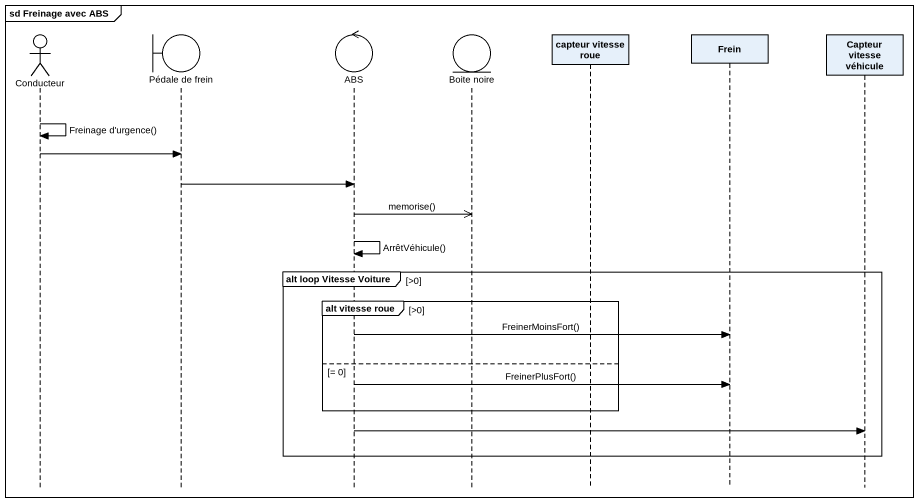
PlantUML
@startuml
mainframe sd Freinage avec ABS
hide footbox
actor Conducteur
boundary "Pédale de frein" as Pédale_de_frein
control ABS
entity "Boite noire" as Boite_noire
participant "capteur vitesse roue" as capteur_vitesse_roue
participant Frein
participant "Capteur vitesse véhicule" as Capteur_vitesse_véhicule

Conducteur -> Conducteur : Freinage d'urgence()
Conducteur -> Pédale_de_frein
Pédale_de_frein -> ABS
ABS ->> Boite_noire : memorise()
ABS -> ABS : ArrêtVéhicule()
group alt loop Vitesse Voiture [>0]
  group alt vitesse roue [>0]
    ABS -> Frein : FreinerMoinsFort()
  else = 0
    ABS -> Frein : FreinerPlusFort()
  end
  ABS -> Capteur_vitesse_véhicule
end
@enduml
